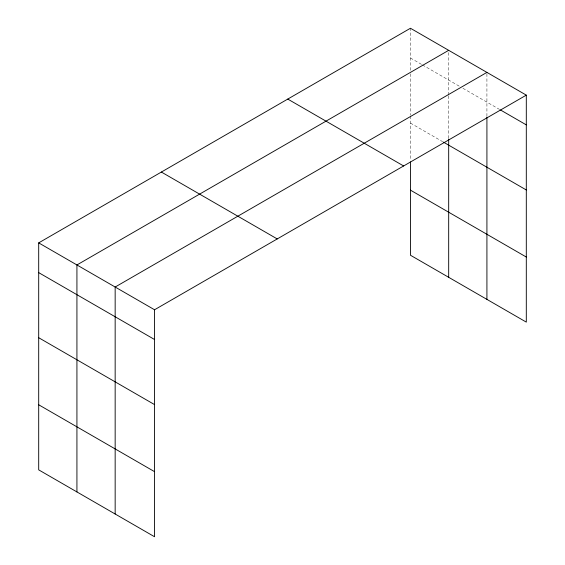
<?xml version="1.0" encoding="UTF-8"?>
<svg xmlns="http://www.w3.org/2000/svg" width="565" height="565" viewBox="0 0 565 565"><rect width="100%" height="100%" fill="white"/><g stroke="black" fill="none" stroke-linecap="round" stroke-linejoin="round"><path stroke-width="0.42" stroke-dasharray="2.83 2.12" d="M410.451 73.824L410.451 115.161M410.451 70.307L410.451 28.25M448.681 95.895L448.681 138.114M448.681 95.019L448.681 50.32M486.917 116.213L486.917 72.398M410.451 57.99L421.695 64.481M422.443 64.919L459.924 86.558M462.926 88.288L499.792 109.575M410.451 123.078L442.685 141.688M410.451 116.044L410.451 160.142"/><path stroke-width="0.85" d="M526.305 95.139L154.549 309.768L154.549 536.75L38.695 469.861L38.695 242.879L410.451 28.25L526.305 95.139L526.305 322.121L410.451 255.232L410.451 161.908M486.917 117.089L486.917 299.379M448.681 50.32L76.925 264.957L76.925 491.938M486.917 72.398L115.161 287.027L115.161 514.009M500.548 110.013L526.305 124.879M443.433 142.126L526.305 189.967M287.769 99.08L403.629 165.969M410.451 190.144L526.305 257.033M161.371 172.05L277.231 238.939M38.695 242.879L154.549 309.768M38.695 272.62L154.549 339.509M38.695 337.715L154.549 404.597M38.695 404.773L154.549 471.662M448.681 138.997L448.681 277.302"/></g></svg>
